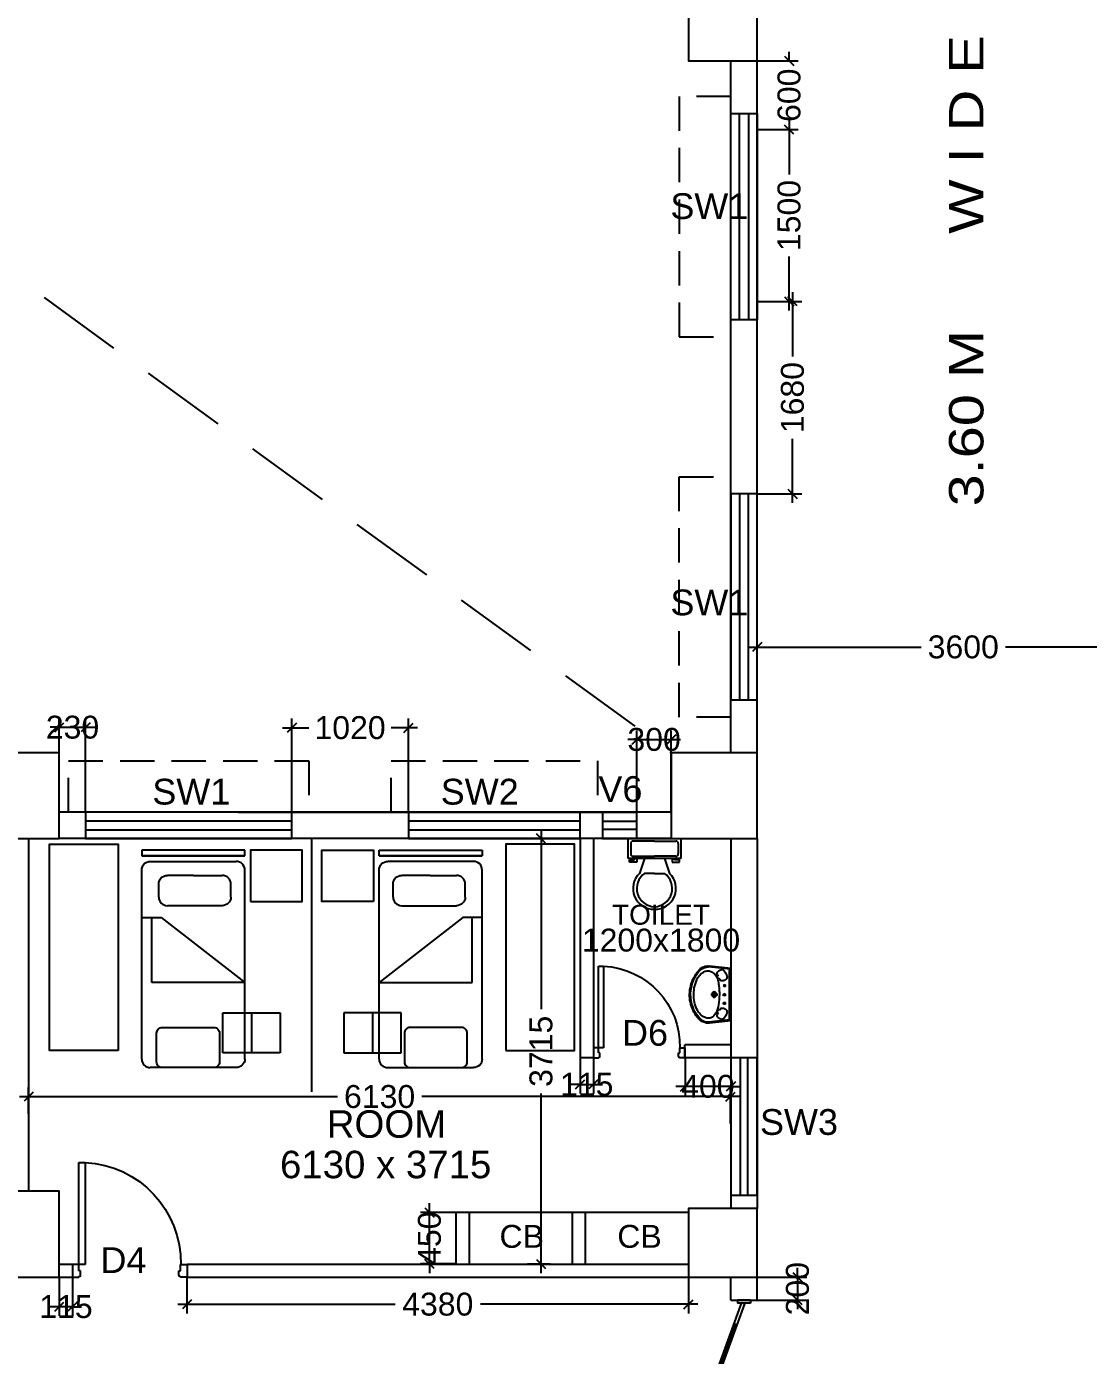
# Model space of a CAD drawing. Extents: x 7620542 to 7843793, y -6476226 to -6093835.
# Drawn here: x 7676079 to 7685352, y -6363213 to -6351610 of the extents above; entities that cross this region are included whole.
import ezdxf
from ezdxf.enums import TextEntityAlignment as Align

# ---------------------------------------------------------------- set-up
doc = ezdxf.new("R2010")
doc.units = 0
doc.header["$LTSCALE"] = 600
doc.header["$MEASUREMENT"] = 0
doc.header["$PDMODE"] = 35
for name, pattern in [('DASHED', [0.75, 0.5, -0.25]), ('HIDDEN', [0.375, 0.25, -0.125]), ('HIDDEN2', [0.1875, 0.125, -0.0625])]:
    doc.linetypes.add(name, pattern=pattern)
doc.layers.get('0').update_dxf_attribs({"linetype": 'CONTINUOUS'})
doc.layers.get('Defpoints').update_dxf_attribs({"linetype": 'CONTINUOUS'})
for name, color, linetype in [('Beds', 33, 'CONTINUOUS'), ('chajja', 7, 'CONTINUOUS'), ('Counter', 7, 'CONTINUOUS'), ('DOOR', 32, 'CONTINUOUS'), ('Duct', 8, 'CONTINUOUS'), ('Fire Door', 10, 'CONTINUOUS'), ('FURN', 32, 'CONTINUOUS'), ('joinery', 7, 'CONTINUOUS'), ('LA-column', 3, 'CONTINUOUS'), ('Room Dim', 1, 'CONTINUOUS'), ('TEXT', 6, 'CONTINUOUS'), ('Toi-Euip', 8, 'CONTINUOUS'), ('toi-fix', 46, 'CONTINUOUS'), ('TXT', 6, 'CONTINUOUS'), ('Walls', 7, 'CONTINUOUS'), ('WIN', 151, 'CONTINUOUS'), ('Working Dim', 5, 'CONTINUOUS')]:
    doc.layers.add(name, color=color, linetype=linetype)
doc.styles.add('ari', font='arial.ttf')
doc.styles.add('ARIAL', font='arial.ttf')
doc.linetypes.add('ZIGZAG', pattern='A,0.0001,-0.2,[131,ltypeshp.shx,S=0.2,R=0,X=-0.2,Y=0],-0.4,[131,ltypeshp.shx,S=0.2,R=180,X=0.2,Y=0],-0.2', length=0.8001)
doc.dimstyles.new('int. dim', dxfattribs={"dimtxt": 450, "dimasz": 80, "dimexe": 80, "dimexo": 0, "dimgap": 70, "dimtad": 0, "dimdec": 0, "dimzin": 12, "dimdsep": 46, "dimtxsty": 'ari', "dimblk": 'OBLIQUE', "dimcen": 2, "dimdle": 80, "dimclrd": 256, "dimclre": 256, "dimclrt": 6, "dimadec": 0, "dimazin": 0, "dimtfac": 1, "dimtdec": 0, "dimtix": 1, "dimtmove": 2, "dimatfit": 3, "dimfxl": 1, "dimtolj": 1, "dimtzin": 0, "dimlwd": -1, "dimlwe": -1, "dimarcsym": 0})

# ---------------------------------------------------------------- blocks, each defined once
blk = doc.blocks.new('1000')
at = {"layer": 'DOOR'}
for p, q in [((0, -100), (0, 0)), ((0, 0), (50, 0)), ((50, -100), (0, -100)), ((50, 0), (50, -2)), ((63, -49), (50, -49)), ((50, -49), (50, -100)), ((50, -100), (50, -901)), ((100, -100), (50, -100)), ((63, -13), (61, -13)), ((63, -13), (63, -49)), ((100, -901), (100, -100)), ((837, -13), (837, -49)), ((837, -13), (839, -13)), ((837, -49), (850, -49)), ((850, 0), (850, -2)), ((900, 0), (850, 0)), ((850, -49), (850, -100)), ((850, -100), (900, -100)), ((900, -100), (900, 0)), ((50, -901), (100, -901))]:
    blk.add_line(p, q, dxfattribs=at)
for centre, major_axis, start_param, end_param in [((50, -13), (-7.95, 7.95), 3.926991, 5.497787), ((850, -13), (7.95, 7.95), 0.785398, 2.356194)]:
    blk.add_ellipse(centre, major_axis=major_axis, ratio=1, start_param=start_param, end_param=end_param, dxfattribs=at)
at = {"layer": 'DOOR', "color": 145}
blk.add_ellipse((64, -115), major_axis=(-520, 590), ratio=1, start_param=2.464943, end_param=4.009476, dxfattribs=at)
blk = doc.blocks.new('_Oblique')
at = {"color": 0, "linetype": 'ByBlock', "lineweight": -2}
blk.add_line((-0.5, -0.5), (0.5, 0.5), dxfattribs=at)
blk = doc.blocks.new('*D465')
at = {"layer": 'Defpoints', "color": 0, "transparency": 16777216}
for p in [(7682459, -6357087, -3), (7686059, -6357028), (7686059, -6357087, -4)]:
    blk.add_point(p, dxfattribs=at)
at = {"layer": 'Working Dim', "transparency": 16777216}
for p, q in [((7682459, -6357087), (7682459, -6356948)), ((7686059, -6357087), (7686059, -6356948)), ((7682379, -6357028), (7683891, -6357028)), ((7686139, -6357028), (7684627, -6357028))]:
    blk.add_line(p, q, dxfattribs=at)
at = {"layer": 'Working Dim', "transparency": 16777216, "xscale": 80, "yscale": 80, "zscale": 80, "rotation": 180}
blk.add_blockref('_Oblique', (7682459, -6357028), dxfattribs=at)
at = {"layer": 'Working Dim', "transparency": 16777216, "xscale": 80, "yscale": 80, "zscale": 80}
blk.add_blockref('_Oblique', (7686059, -6357028), dxfattribs=at)
at = {"layer": 'Working Dim', "color": 6, "transparency": 16777216, "insert": (7684259, -6357028), "char_height": 200, "attachment_point": 5, "style": 'ari'}
blk.add_mtext('\\A1;3600', dxfattribs=at)
blk = doc.blocks.new('A$C1D410D94')
at = {"layer": 'Beds', "color": 8, "linetype": 'Continuous', "ltscale": 5}
for p, q in [((-1254, -462), (-1254, 438)), ((-1254, 438), (-1204, 438)), ((-1204, -462), (-1204, 438)), ((-1204, 438), (-1204, 438)), ((-1204, 438), (-1204, -462)), ((-1153, 377), (-1154, 363)), ((-1154, 363), (-1154, -387)), ((-1148, 392), (-1153, 377)), ((-1141, 404), (-1148, 392)), ((-1132, 416), (-1141, 404)), ((-1121, 425), (-1132, 416)), ((-1108, 432), (-1121, 425)), ((-1094, 436), (-1108, 432)), ((-1079, 438), (-1094, 436)), ((571, 438), (-1079, 438)), ((-666, 438), (-666, 269)), ((-98, 350), (-666, 350)), ((-98, -462), (-98, 350)), ((571, 438), (586, 436)), ((586, 436), (600, 432)), ((600, 432), (612, 425)), ((612, 425), (624, 416)), ((624, 416), (633, 404)), ((633, 404), (640, 392)), ((640, 392), (645, 377)), ((645, 377), (646, 363)), ((646, -387), (646, 363)), ((-1027, 243), (-1031, 229)), ((-1020, 256), (-1027, 243)), ((-1010, 267), (-1020, 256)), ((-999, 277), (-1010, 267)), ((-986, 284), (-999, 277)), ((-972, 288), (-986, 284)), ((-957, 289), (-972, 288)), ((-843, 289), (-957, 289)), ((-843, 289), (-829, 288)), ((-829, 288), (-814, 284)), ((-814, 284), (-802, 277)), ((-802, 277), (-790, 267)), ((-790, 267), (-781, 256)), ((-781, 256), (-774, 243)), ((-774, 243), (-770, 229)), ((-666, 269), (-98, -462)), ((-1031, 229), (-1032, 214)), ((-1032, -15), (-1032, 214)), ((-770, 229), (-768, 214)), ((-768, -265), (-768, 214)), ((-1032, -15), (-1032, -265)), ((-1031, -280), (-1032, -265)), ((-1027, -294), (-1031, -280)), ((-1020, -307), (-1027, -294)), ((-1010, -318), (-1020, -307)), ((-999, -328), (-1010, -318)), ((-986, -335), (-999, -328)), ((-972, -339), (-986, -335)), ((-957, -340), (-972, -339)), ((-843, -340), (-957, -340)), ((-843, -340), (-829, -339)), ((-829, -339), (-814, -335)), ((-814, -335), (-802, -328)), ((-802, -328), (-790, -318)), ((-790, -318), (-781, -307)), ((-781, -307), (-774, -294)), ((-774, -294), (-770, -280)), ((-770, -280), (-768, -265)), ((-1204, -462), (-1254, -462)), ((-1153, -402), (-1154, -387)), ((-1148, -416), (-1153, -402)), ((-1141, -429), (-1148, -416)), ((-1132, -440), (-1141, -429)), ((-1121, -449), (-1132, -440)), ((-1108, -457), (-1121, -449)), ((-1094, -461), (-1108, -457)), ((-1079, -462), (-1094, -461)), ((571, -462), (-1079, -462)), ((571, -462), (586, -461)), ((586, -461), (600, -456)), ((600, -456), (612, -449)), ((612, -449), (624, -440)), ((624, -440), (633, -429)), ((633, -429), (640, -416)), ((640, -416), (645, -402)), ((645, -402), (646, -387))]:
    blk.add_line(p, q, dxfattribs=at)
at = {"layer": 'Beds', "color": 8, "linetype": 'HIDDEN', "ltscale": 100}
blk.add_line((168, -521), (518, -521), dxfattribs=at)
at = {"layer": 'Beds', "color": 8}
blk.add_lwpolyline([(646, -192), (646, 258, 0.414214), (596, 308), (346, 308, 0.414214), (296, 258), (296, -192, 0.414214), (346, -242), (596, -242, 0.414214)], format="xyb", close=True, dxfattribs=at)
at = {"layer": 'Beds', "color": 8, "linetype": 'HIDDEN', "ltscale": 100}
blk.add_lwpolyline([(518, -771), (518, -271), (168, -271), (168, -771)], close=True, dxfattribs=at)
at = {"layer": 'Beds', "color": 8, "linetype": 'Continuous', "ltscale": 5}
blk.add_lwpolyline([(-804, -512), (-804, -962), (-1254, -962), (-1254, -512)], close=True, dxfattribs=at)
blk = doc.blocks.new('A$C1E9F72C1')
at = {"layer": 'Toi-Euip', "color": 8}
for p, q in [((-228, 0), (-249, -186)), ((-228, 0), (228, 0)), ((228, 0), (249, -186)), ((-221, -7), (-242, -193)), ((-213, -10), (209, -10)), ((-64, -55), (-90, -55)), ((-76, -73), (-76, -40)), ((12, -55), (-15, -55)), ((-1, -73), (-1, -40)), ((1, -175), (1, -113)), ((92, -55), (65, -55)), ((79, -67), (79, -40)), ((221, -6), (242, -193)), ((-30, -145), (31, -145))]:
    blk.add_line(p, q, dxfattribs=at)
for centre, radius in [((-76, -55), 6.49), ((-1, -55), 6.49), ((79, -55), 6.49), ((1, -145), 21.7), ((1, -145), 15.6), ((1, -145), 11)]:
    blk.add_circle(centre, radius, dxfattribs=at)
for centre, radius, start, end in [((-208, 15), 24.9, 216.2215, 258.8549), ((208, 16), 26, 271.4204, 321.2513), ((-196, -77), 20.9, 116.809, 207.5092), ((-160, -68), 57.4, 198.3504, 235.0331), ((-125, -156), 127, 109.5864, 129.4018), ((-182, -101), 18, 230.4642, 309.5358), ((-164, -121), 8.67, 53.8926, 133.9597), ((-152, -67), 34.3, 68.6439, 118.0808), ((-77, -276), 168, 94.0281, 120.4098), ((-163, -122), 8.8, 329.6713, 65.4896), ((-131, -108), 8.62, 142.6961, 276.8474), ((-168, -75), 49.6, 12.807, 54.9415), ((-115, -115), 27, 106.386, 151.7285), ((-150, -73), 32.2, 330.0791, 16.0346), ((35, -906), 808, 92.48, 98.7772), ((-3, -837), 738, 84.4518, 89.7569), ((46, -401), 299, 76.1733, 85.7679), ((102, -220), 111, 24.9779, 81.9798), ((152, -73), 32.2, 163.9654, 209.9209), ((170, -75), 49.6, 125.0585, 167.193), ((117, -115), 27, 28.2715, 73.614), ((135, -107), 7.45, 281.3197, 41.7016), ((154, -67), 34.3, 61.9192, 111.3561), ((164, -122), 7.8, 112.0693, 194.8477), ((166, -121), 8.67, 46.0403, 126.1074), ((127, -156), 127, 50.5982, 70.4136), ((184, -101), 18, 230.4642, 309.5358), ((163, -68), 57.4, 304.9669, 341.6496), ((198, -77), 20.9, 332.4908, 63.191), ((-166, -197), 84, 173.0041, 196.7608), ((-141, -199), 107, 191.4479, 227.66), ((-163, -200), 78.8, 174.8598, 213.2089), ((-110, -193), 95.5, 167.3454, 194.4146), ((-129, -205), 80.8, 113.6187, 156.307), ((-83, -175), 127, 199.3054, 242.2025), ((137, -201), 71.5, 327.5919, 23.2221), ((147, -198), 95.2, 311.9105, 2.7762), ((150, -200), 100, 311.3831, 7.6058), ((-120, -183), 124, 208.7854, 238.1585), ((-16, -67), 289, 226.8801, 256.3199), ((-54, -136), 202, 229.3146, 253.0106), ((-13, -73), 250, 238.9436, 269.4813), ((0, -46), 305, 248.1503, 293.8049), ((-4, -83), 277, 253.1484, 282.8609), ((5, -23), 300, 266.1546, 294.5893), ((11, -60), 296, 278.977, 313.6155), ((18, -68), 278, 292.3326, 313.7827), ((77, -165), 141, 291.6868, 328.1397)]:
    blk.add_arc(centre, radius, start, end, dxfattribs=at)
blk = doc.blocks.new('A$C15456D16')
at = {"layer": 'Fire Door'}
for p, q in [((979, 23), (65, 355)), ((979, 23), (65, 355)), ((979, 23), (65, 355)), ((969, -4), (56, 329)), ((969, -4), (56, 329)), ((969, -4), (56, 329)), ((248, 289), (238, 262)), ((248, 289), (238, 262)), ((248, 289), (238, 262)), ((791, 76), (243, 276)), ((791, 76), (243, 276)), ((791, 76), (243, 276)), ((-1000, 56), (-972, 56)), ((-1000, -56), (-1000, 56)), ((-1000, 56), (-972, 56)), ((-1000, -56), (-1000, 56)), ((-1000, 56), (-972, 56)), ((-1000, -56), (-1000, 56)), ((-979, -23), (-969, 4)), ((-979, -23), (-969, 4)), ((-979, -23), (-969, 4)), ((-972, -56), (-972, 56)), ((-972, -56), (-972, 56)), ((-972, -56), (-972, 56)), ((-969, 4), (-56, -329)), ((-969, 4), (-56, -329)), ((-969, 4), (-56, -329)), ((796, 89), (786, 63)), ((796, 89), (786, 63)), ((796, 89), (786, 63)), ((979, 23), (969, -4)), ((979, 23), (969, -4)), ((979, 23), (969, -4)), ((1000, 56), (972, 56)), ((972, -56), (972, 56)), ((1000, 56), (972, 56)), ((972, -56), (972, 56)), ((1000, 56), (972, 56)), ((972, -56), (972, 56)), ((1000, -56), (1000, 56)), ((1000, -56), (1000, 56)), ((1000, -56), (1000, 56)), ((-1000, -56), (-972, -56)), ((-1000, -56), (-972, -56)), ((-1000, -56), (-972, -56)), ((-979, -23), (-65, -355)), ((-979, -23), (-65, -355)), ((-979, -23), (-65, -355)), ((-796, -89), (-786, -63)), ((-796, -89), (-786, -63)), ((-796, -89), (-786, -63)), ((-791, -76), (-243, -276)), ((-791, -76), (-243, -276)), ((-791, -76), (-243, -276)), ((1000, -56), (972, -56)), ((1000, -56), (972, -56)), ((1000, -56), (972, -56)), ((-238, -262), (-248, -289)), ((-238, -262), (-248, -289)), ((-238, -262), (-248, -289))]:
    blk.add_line(p, q, dxfattribs=at)
at = {"layer": 'Fire Door', "extrusion": (0, 0, -1)}
for centre, major_axis, start_param, end_param in [((-1000, 0), (-1000, 0), 2.617886, 3.665084), ((-1000, 0), (-1000, 0), 2.617886, 3.665084), ((-1000, 0), (-1000, 0), 2.617886, 3.665084), ((1000, 0), (1000, 0), 2.618102, 3.665299), ((1000, 0), (1000, 0), 2.618102, 3.665299), ((1000, 0), (1000, 0), 2.618102, 3.665299)]:
    blk.add_ellipse(centre, major_axis=major_axis, ratio=1, start_param=start_param, end_param=end_param, dxfattribs=at)
blk = doc.blocks.new('*D564')
at = {"layer": 'Defpoints', "color": 0, "transparency": 16777216}
for p in [(7682459, -6354010, 5), (7682768, -6354010), (7682459, -6355690)]:
    blk.add_point(p, dxfattribs=at)
at = {"layer": 'Working Dim', "transparency": 16777216}
for p, q in [((7682768, -6353930), (7682768, -6354492)), ((7682459, -6354010), (7682848, -6354010)), ((7682768, -6355770), (7682768, -6355209)), ((7682459, -6355690), (7682848, -6355690))]:
    blk.add_line(p, q, dxfattribs=at)
at = {"layer": 'Working Dim', "transparency": 16777216, "xscale": 80, "yscale": 80, "zscale": 80}
for p, rotation in [((7682768, -6354010), 90), ((7682768, -6355690), 270)]:
    blk.add_blockref('_Oblique', p, dxfattribs=dict(at, rotation=rotation))
at = {"layer": 'Working Dim', "color": 6, "transparency": 16777216, "insert": (7682768, -6354850), "char_height": 200, "attachment_point": 5, "rotation": 90, "style": 'ari'}
blk.add_mtext('\\A1;1680', dxfattribs=at)
blk = doc.blocks.new('*D565')
at = {"layer": 'Defpoints', "color": 0, "transparency": 16777216}
for p in [(7682459, -6351910, 5), (7682459, -6352510, 5), (7682738, -6352510)]:
    blk.add_point(p, dxfattribs=at)
at = {"layer": 'Working Dim', "transparency": 16777216}
for p, q in [((7682738, -6351910), (7682738, -6351830)), ((7682459, -6351910), (7682818, -6351910)), ((7682738, -6351910), (7682738, -6351919)), ((7682459, -6352510), (7682818, -6352510)), ((7682738, -6352510), (7682738, -6352501)), ((7682738, -6352510), (7682738, -6352590))]:
    blk.add_line(p, q, dxfattribs=at)
at = {"layer": 'Working Dim', "transparency": 16777216, "xscale": 80, "yscale": 80, "zscale": 80}
for p, rotation in [((7682738, -6351910), 270), ((7682738, -6352510), 90)]:
    blk.add_blockref('_Oblique', p, dxfattribs=dict(at, rotation=rotation))
at = {"layer": 'Working Dim', "color": 6, "transparency": 16777216, "insert": (7682738, -6352210), "char_height": 200, "attachment_point": 5, "rotation": 90, "style": 'ari'}
blk.add_mtext('\\A1;600', dxfattribs=at)
blk = doc.blocks.new('*D566')
at = {"layer": 'Defpoints', "color": 0, "transparency": 16777216}
for p in [(7682459, -6352510, 5), (7682459, -6354010, 5), (7682738, -6354010)]:
    blk.add_point(p, dxfattribs=at)
at = {"layer": 'Working Dim', "transparency": 16777216}
for p, q in [((7682738, -6352430), (7682738, -6352901)), ((7682459, -6352510), (7682818, -6352510)), ((7682738, -6354090), (7682738, -6353619)), ((7682459, -6354010), (7682818, -6354010))]:
    blk.add_line(p, q, dxfattribs=at)
at = {"layer": 'Working Dim', "transparency": 16777216, "xscale": 80, "yscale": 80, "zscale": 80}
for p, rotation in [((7682738, -6352510), 90), ((7682738, -6354010), 270)]:
    blk.add_blockref('_Oblique', p, dxfattribs=dict(at, rotation=rotation))
at = {"layer": 'Working Dim', "color": 6, "transparency": 16777216, "insert": (7682738, -6353260), "char_height": 200, "attachment_point": 5, "rotation": 90, "style": 'ari'}
blk.add_mtext('\\A1;1500', dxfattribs=at)
blk = doc.blocks.new('*D246')
at = {"layer": 'Defpoints', "color": 0, "transparency": 16777216}
for p in [(7682227, -6360954), (7676097, -6361104, -3), (7682227, -6361188)]:
    blk.add_point(p, dxfattribs=at)
at = {"layer": 'Working Dim', "transparency": 16777216}
for p, q in [((7676017, -6360954), (7678793, -6360954)), ((7676097, -6361104), (7676097, -6360874)), ((7682307, -6360954), (7679531, -6360954)), ((7682227, -6361188), (7682227, -6360874))]:
    blk.add_line(p, q, dxfattribs=at)
at = {"layer": 'Working Dim', "transparency": 16777216, "xscale": 80, "yscale": 80, "zscale": 80, "rotation": 180}
blk.add_blockref('_Oblique', (7676097, -6360954), dxfattribs=at)
at = {"layer": 'Working Dim', "transparency": 16777216, "xscale": 80, "yscale": 80, "zscale": 80}
blk.add_blockref('_Oblique', (7682227, -6360954), dxfattribs=at)
at = {"layer": 'Working Dim', "color": 6, "transparency": 16777216, "insert": (7679162, -6360954), "char_height": 200, "attachment_point": 5, "style": 'ari'}
blk.add_mtext('\\A1;6130', dxfattribs=at)
blk = doc.blocks.new('*D247')
at = {"layer": 'Defpoints', "color": 0, "transparency": 16777216}
for p in [(7680454, -6358700), (7680572, -6358700), (7680454, -6362415, -3)]:
    blk.add_point(p, dxfattribs=at)
at = {"layer": 'Working Dim', "transparency": 16777216}
for p, q in [((7680572, -6358620), (7680572, -6360189)), ((7680454, -6358700), (7680652, -6358700)), ((7680572, -6362495), (7680572, -6360927)), ((7680454, -6362415), (7680652, -6362415))]:
    blk.add_line(p, q, dxfattribs=at)
at = {"layer": 'Working Dim', "transparency": 16777216, "xscale": 80, "yscale": 80, "zscale": 80}
for p, rotation in [((7680572, -6358700), 90), ((7680572, -6362415), 270)]:
    blk.add_blockref('_Oblique', p, dxfattribs=dict(at, rotation=rotation))
at = {"layer": 'Working Dim', "color": 6, "transparency": 16777216, "insert": (7680572, -6360558), "char_height": 200, "attachment_point": 5, "rotation": 90, "style": 'ari'}
blk.add_mtext('\\A1;3715', dxfattribs=at)
blk = doc.blocks.new('*D438')
at = {"layer": 'Defpoints', "color": 0, "transparency": 16777216}
for p in [(7676365, -6362530, -3), (7676480, -6362530, -3), (7676365, -6362788)]:
    blk.add_point(p, dxfattribs=at)
at = {"layer": 'Working Dim', "transparency": 16777216}
for p, q in [((7676365, -6362530), (7676365, -6362868)), ((7676480, -6362530), (7676480, -6362868)), ((7676365, -6362788), (7676285, -6362788)), ((7676480, -6362788), (7676365, -6362788)), ((7676480, -6362788), (7676560, -6362788))]:
    blk.add_line(p, q, dxfattribs=at)
at = {"layer": 'Working Dim', "transparency": 16777216, "xscale": 80, "yscale": 80, "zscale": 80}
blk.add_blockref('_Oblique', (7676365, -6362788), dxfattribs=at)
at = {"layer": 'Working Dim', "transparency": 16777216, "xscale": 80, "yscale": 80, "zscale": 80, "rotation": 180}
blk.add_blockref('_Oblique', (7676480, -6362788), dxfattribs=at)
at = {"layer": 'Working Dim', "color": 6, "transparency": 16777216, "insert": (7676423, -6362788), "char_height": 200, "attachment_point": 5, "style": 'ari'}
blk.add_mtext('\\A1;115', dxfattribs=at)
blk = doc.blocks.new('*D439')
at = {"layer": 'Defpoints', "color": 0, "transparency": 16777216}
for p in [(7677480, -6362530, -3), (7681860, -6362530, -3), (7681860, -6362767)]:
    blk.add_point(p, dxfattribs=at)
at = {"layer": 'Working Dim', "transparency": 16777216}
for p, q in [((7677480, -6362530), (7677480, -6362847)), ((7681860, -6362530), (7681860, -6362847)), ((7677400, -6362767), (7679298, -6362767)), ((7681940, -6362767), (7680042, -6362767))]:
    blk.add_line(p, q, dxfattribs=at)
at = {"layer": 'Working Dim', "transparency": 16777216, "xscale": 80, "yscale": 80, "zscale": 80, "rotation": 180}
blk.add_blockref('_Oblique', (7677480, -6362767), dxfattribs=at)
at = {"layer": 'Working Dim', "transparency": 16777216, "xscale": 80, "yscale": 80, "zscale": 80}
blk.add_blockref('_Oblique', (7681860, -6362767), dxfattribs=at)
at = {"layer": 'Working Dim', "color": 6, "transparency": 16777216, "insert": (7679670, -6362767), "char_height": 200, "attachment_point": 5, "style": 'ari'}
blk.add_mtext('\\A1;4380', dxfattribs=at)
blk = doc.blocks.new('*D1803')
at = {"layer": 'Defpoints', "color": 0, "transparency": 16777216}
for p in [(7676595, -6357729), (7676365, -6358470), (7676595, -6358470)]:
    blk.add_point(p, dxfattribs=at)
at = {"layer": 'Working Dim', "transparency": 16777216}
for p, q in [((7676365, -6358470), (7676365, -6357649)), ((7676595, -6358470), (7676595, -6357649)), ((7676365, -6357729), (7676285, -6357729)), ((7676365, -6357729), (7676595, -6357729)), ((7676595, -6357729), (7676675, -6357729))]:
    blk.add_line(p, q, dxfattribs=at)
at = {"layer": 'Working Dim', "transparency": 16777216, "xscale": 80, "yscale": 80, "zscale": 80}
blk.add_blockref('_Oblique', (7676365, -6357729), dxfattribs=at)
at = {"layer": 'Working Dim', "transparency": 16777216, "xscale": 80, "yscale": 80, "zscale": 80, "rotation": 180}
blk.add_blockref('_Oblique', (7676595, -6357729), dxfattribs=at)
at = {"layer": 'Working Dim', "color": 6, "transparency": 16777216, "insert": (7676480, -6357729), "char_height": 200, "attachment_point": 5, "style": 'ari'}
blk.add_mtext('\\A1;230', dxfattribs=at)
blk = doc.blocks.new('*D1804')
at = {"layer": 'Defpoints', "color": 0, "transparency": 16777216}
for p in [(7679414, -6357733), (7678395, -6358470), (7679414, -6358470)]:
    blk.add_point(p, dxfattribs=at)
at = {"layer": 'Working Dim', "transparency": 16777216}
for p, q in [((7678395, -6358470), (7678395, -6357653)), ((7679414, -6358470), (7679414, -6357653)), ((7678315, -6357733), (7678545, -6357733)), ((7679494, -6357733), (7679263, -6357733))]:
    blk.add_line(p, q, dxfattribs=at)
at = {"layer": 'Working Dim', "transparency": 16777216, "xscale": 80, "yscale": 80, "zscale": 80, "rotation": 180}
blk.add_blockref('_Oblique', (7678395, -6357733), dxfattribs=at)
at = {"layer": 'Working Dim', "transparency": 16777216, "xscale": 80, "yscale": 80, "zscale": 80}
blk.add_blockref('_Oblique', (7679414, -6357733), dxfattribs=at)
at = {"layer": 'Working Dim', "color": 6, "transparency": 16777216, "insert": (7678904, -6357733), "char_height": 200, "attachment_point": 5, "style": 'ari'}
blk.add_mtext('\\A1;1020', dxfattribs=at)
blk = doc.blocks.new('*D1805')
at = {"layer": 'Defpoints', "color": 0, "transparency": 16777216}
for p in [(7681709, -6357836), (7681409, -6358470), (7681709, -6358470, -5)]:
    blk.add_point(p, dxfattribs=at)
at = {"layer": 'Working Dim', "transparency": 16777216}
for p, q in [((7681409, -6358470), (7681409, -6357756)), ((7681709, -6358470), (7681709, -6357756)), ((7681409, -6357836), (7681329, -6357836)), ((7681409, -6357836), (7681709, -6357836)), ((7681709, -6357836), (7681789, -6357836))]:
    blk.add_line(p, q, dxfattribs=at)
at = {"layer": 'Working Dim', "transparency": 16777216, "xscale": 80, "yscale": 80, "zscale": 80}
blk.add_blockref('_Oblique', (7681409, -6357836), dxfattribs=at)
at = {"layer": 'Working Dim', "transparency": 16777216, "xscale": 80, "yscale": 80, "zscale": 80, "rotation": 180}
blk.add_blockref('_Oblique', (7681709, -6357836), dxfattribs=at)
at = {"layer": 'Working Dim', "color": 6, "transparency": 16777216, "insert": (7681559, -6357836), "char_height": 200, "attachment_point": 5, "style": 'ari'}
blk.add_mtext('\\A1;300', dxfattribs=at)
blk = doc.blocks.new('A$C70ED7303')
at = {"layer": 'toi-fix', "color": 8}
for p, q in [((0, 0), (229, 0)), ((229, 0), (229, -174)), ((-229, 0), (0, 0)), ((-229, -174), (-229, 0)), ((-207, -44), (-207, -131)), ((0, -22), (-185, -22)), ((0, -22), (185, -22)), ((207, -44), (207, -131)), ((229, -174), (-229, -174)), ((-218, -207), (-218, -185)), ((-218, -185), (-174, -185)), ((-153, -207), (-218, -207)), ((-185, -153), (0, -153)), ((-174, -185), (-174, -174)), ((-153, -174), (-153, -207)), ((-87, -174), (-131, -305)), ((185, -153), (0, -153)), ((87, -174), (131, -305)), ((153, -174), (153, -207)), ((153, -207), (218, -207)), ((174, -185), (174, -174)), ((218, -185), (174, -185)), ((218, -207), (218, -185)), ((0, -305), (-87, -305)), ((0, -305), (87, -305))]:
    blk.add_line(p, q, dxfattribs=at)
for centre, major_axis, start_param, end_param in [((-188, -41), (13.6, -13.6), 2.214297, 4.068888), ((188, -41), (13.6, -13.6), 0.643501, 2.498091), ((-188, -134), (-13.6, -13.6), 5.35589, 7.21048), ((188, -134), (-13.6, -13.6), 0.643501, 2.498091), ((-7, -436), (-128, -128), 4.686239, 7.105146), ((5, -435), (-113, -113), 4.541602, 7.039318), ((7, -436), (56, -172), -0.351019, 2.067888), ((-5, -435), (-113, -113), 0.814663, 3.31238)]:
    blk.add_ellipse(centre, major_axis=major_axis, ratio=1, start_param=start_param, end_param=end_param, dxfattribs=at)
blk = doc.blocks.new('*D1808')
at = {"layer": 'Defpoints', "color": 0, "transparency": 16777216}
for p in [(7680914, -6360615), (7681029, -6360615), (7681029, -6360847)]:
    blk.add_point(p, dxfattribs=at)
at = {"layer": 'Working Dim', "transparency": 16777216}
for p, q in [((7680914, -6360615), (7680914, -6360927)), ((7681029, -6360615), (7681029, -6360927)), ((7680914, -6360847), (7680834, -6360847)), ((7680914, -6360847), (7681029, -6360847)), ((7681029, -6360847), (7681109, -6360847))]:
    blk.add_line(p, q, dxfattribs=at)
at = {"layer": 'Working Dim', "transparency": 16777216, "xscale": 80, "yscale": 80, "zscale": 80}
blk.add_blockref('_Oblique', (7680914, -6360847), dxfattribs=at)
at = {"layer": 'Working Dim', "transparency": 16777216, "xscale": 80, "yscale": 80, "zscale": 80, "rotation": 180}
blk.add_blockref('_Oblique', (7681029, -6360847), dxfattribs=at)
at = {"layer": 'Working Dim', "color": 6, "transparency": 16777216, "insert": (7680971, -6360847), "char_height": 200, "attachment_point": 5, "style": 'ari'}
blk.add_mtext('\\A1;115', dxfattribs=at)
blk = doc.blocks.new('*D1809')
at = {"layer": 'Defpoints', "color": 0, "transparency": 16777216}
for p in [(7681829, -6360615), (7682229, -6360615), (7681829, -6360865)]:
    blk.add_point(p, dxfattribs=at)
at = {"layer": 'Working Dim', "transparency": 16777216}
for p, q in [((7681829, -6360615), (7681829, -6360945)), ((7682229, -6360615), (7682229, -6360945)), ((7681829, -6360865), (7681749, -6360865)), ((7682229, -6360865), (7681829, -6360865)), ((7682229, -6360865), (7682309, -6360865))]:
    blk.add_line(p, q, dxfattribs=at)
at = {"layer": 'Working Dim', "transparency": 16777216, "xscale": 80, "yscale": 80, "zscale": 80}
blk.add_blockref('_Oblique', (7681829, -6360865), dxfattribs=at)
at = {"layer": 'Working Dim', "transparency": 16777216, "xscale": 80, "yscale": 80, "zscale": 80, "rotation": 180}
blk.add_blockref('_Oblique', (7682229, -6360865), dxfattribs=at)
at = {"layer": 'Working Dim', "color": 6, "transparency": 16777216, "insert": (7682029, -6360865), "char_height": 200, "attachment_point": 5, "style": 'ari'}
blk.add_mtext('\\A1;400', dxfattribs=at)
blk = doc.blocks.new('*D1828')
at = {"layer": 'Defpoints', "color": 0, "transparency": 16777216}
for p in [(7682459, -6362530), (7682459, -6362731), (7682812, -6362731)]:
    blk.add_point(p, dxfattribs=at)
at = {"layer": 'Working Dim', "transparency": 16777216}
for p, q in [((7682812, -6362530), (7682812, -6362450)), ((7682459, -6362530), (7682892, -6362530)), ((7682812, -6362530), (7682812, -6362731)), ((7682459, -6362731), (7682892, -6362731)), ((7682812, -6362731), (7682812, -6362811))]:
    blk.add_line(p, q, dxfattribs=at)
at = {"layer": 'Working Dim', "transparency": 16777216, "xscale": 80, "yscale": 80, "zscale": 80}
for p, rotation in [((7682812, -6362530), 270), ((7682812, -6362731), 90)]:
    blk.add_blockref('_Oblique', p, dxfattribs=dict(at, rotation=rotation))
at = {"layer": 'Working Dim', "color": 6, "transparency": 16777216, "insert": (7682812, -6362631), "char_height": 200, "attachment_point": 5, "rotation": 90, "style": 'ari'}
blk.add_mtext('\\A1;200', dxfattribs=at)
blk = doc.blocks.new('*D2156')
at = {"layer": 'Defpoints', "color": 0, "transparency": 16777216}
for p in [(7679598, -6361965), (7679829, -6361965), (7679829, -6362415)]:
    blk.add_point(p, dxfattribs=at)
at = {"layer": 'Working Dim', "transparency": 16777216}
for p, q in [((7679598, -6361965), (7679598, -6361885)), ((7679829, -6361965), (7679518, -6361965)), ((7679598, -6362415), (7679598, -6361965)), ((7679829, -6362415), (7679518, -6362415)), ((7679598, -6362415), (7679598, -6362495))]:
    blk.add_line(p, q, dxfattribs=at)
at = {"layer": 'Working Dim', "transparency": 16777216, "xscale": 80, "yscale": 80, "zscale": 80}
for p, rotation in [((7679598, -6361965), 270), ((7679598, -6362415), 90)]:
    blk.add_blockref('_Oblique', p, dxfattribs=dict(at, rotation=rotation))
at = {"layer": 'Working Dim', "color": 6, "transparency": 16777216, "insert": (7679598, -6362190), "char_height": 200, "attachment_point": 5, "rotation": 90, "style": 'ari'}
blk.add_mtext('\\A1;450', dxfattribs=at)

msp = doc.modelspace()

# ---------------------------------------------------------------- linework, layer by layer
at = {"layer": 'chajja', "color": 7, "linetype": 'DASHED'}
for p, q in [((7682229.053, -6352220.336, -14.83), (7681779.053, -6352220.336, -14.83)), ((7681779.053, -6352220.336, -14.83), (7681779.053, -6354320.336, -14.83)), ((7681779.053, -6354320.336, -14.83), (7682229.053, -6354320.336, -14.83)), ((7681779.053, -6357640.454, -14.83), (7681779.053, -6355540.454, -14.83)), ((7681779.053, -6355540.454, -14.83), (7682229.053, -6355540.454, -14.83)), ((7682229.053, -6357640.454, -14.83), (7681779.053, -6357640.454, -14.83))]:
    msp.add_line(p, q, dxfattribs=at)
at = {"layer": 'chajja', "color": 7, "linetype": 'DASHED', "elevation": -14.83}
for points in [[(7676445.053, -6358470.343), (7676445.053, -6358020.343), (7678545.053, -6358020.343), (7678545.053, -6358470.343)], [(7679263.612, -6358470.454), (7679263.612, -6358020.454), (7681063.612, -6358020.454), (7681063.612, -6358470.454)]]:
    msp.add_lwpolyline(points, dxfattribs=at)
at = {"layer": 'Duct', "color": 8, "linetype": 'HIDDEN2', "ltscale": 10}
msp.add_line((7658018.551, -6340765.289, -14.83), (7681709.053, -6357950.454, -14.83), dxfattribs=at)
at = {"layer": 'FURN', "linetype": 'ZIGZAG', "ltscale": 8}
msp.add_line((7678571.334, -6360910.484, -14.83), (7678571.334, -6358700.484, -14.83), dxfattribs=at)
at = {"layer": 'FURN', "ltscale": 0.1, "elevation": -14.83}
for points in [[(7676878.975, -6360550.473), (7676278.975, -6360550.473), (7676278.975, -6358750.473), (7676878.975, -6358750.473)], [(7680263.693, -6360550.473), (7680863.693, -6360550.473), (7680863.693, -6358750.473), (7680263.693, -6358750.473)]]:
    msp.add_lwpolyline(points, close=True, dxfattribs=at)
at = {"layer": 'LA-column', "color": 2}
for points, elevation in [([(7682459.143, -6351910.538), (7682459.143, -6351310.538), (7681859.143, -6351310.538), (7681859.143, -6351910.538)], 11162.021), ([(7675615.053, -6358700.454), (7676365.053, -6358700.454), (7676365.053, -6357950.454), (7675615.053, -6357950.454)], -19.962), ([(7681709.143, -6358700.454), (7682459.143, -6358700.454), (7682459.143, -6357950.454), (7681709.143, -6357950.454)], -19.962), ([(7675615.053, -6362530.451), (7676365.053, -6362530.451), (7676365.053, -6361780.451), (7675615.053, -6361780.451)], -19.962), ([(7681859.143, -6362530.454), (7682459.143, -6362530.454), (7682459.143, -6361930.454), (7681859.143, -6361930.454)], -14.83)]:
    msp.add_lwpolyline(points, close=True, dxfattribs=dict(at, elevation=elevation))
at = {"layer": 'Walls'}
for p, q in [((7681709.143, -6358470.454, -14.83), (7676365.053, -6358470.454, -14.83)), ((7682229.053, -6358700.454, -14.83), (7682229.053, -6361930.454, -14.83)), ((7682459.053, -6358700.454, -14.83), (7682459.053, -6361930.454, -14.83))]:
    msp.add_line(p, q, dxfattribs=at)
at = {"layer": 'Walls', "linetype": 'Continuous'}
for p, q in [((7677928.963, -6358470.454, -14.83), (7681409.053, -6358470.454, -14.83)), ((7681709.143, -6358700.454, -14.83), (7676365.053, -6358700.454, -14.83)), ((7680913.612, -6358700.482, -14.83), (7680913.612, -6360615.482, -14.83)), ((7681028.612, -6358700.482, -14.83), (7681028.612, -6360615.482, -14.83)), ((7682229.059, -6360500.482, -14.83), (7681828.612, -6360500.482, -14.83)), ((7681828.612, -6360615.482, -14.83), (7681828.612, -6360500.482, -14.83)), ((7681028.612, -6360615.482, -14.83), (7680913.612, -6360615.482, -14.83)), ((7682229.059, -6360615.482, -14.83), (7681828.613, -6360615.482, -14.83)), ((7676365.052, -6362415.484, -14.83), (7676480.052, -6362415.484, -14.83)), ((7676480.052, -6362415.484, -14.83), (7676480.052, -6362530.484, -14.83)), ((7677480.052, -6362415.484, -14.83), (7681859.053, -6362415.482, -14.83)), ((7677480.052, -6362415.484, -14.83), (7677480.052, -6362530.484, -14.83)), ((7676365.052, -6362530.484, -14.83), (7676480.052, -6362530.484, -14.83)), ((7677480.052, -6362530.484, -14.83), (7681859.053, -6362530.482, -14.83)), ((7682229.053, -6362730.564, -14.83), (7682229.053, -6362530.458, -14.83)), ((7682459.053, -6362730.564, -14.83), (7682459.053, -6362530.458, -14.83)), ((7682229.053, -6362730.564, -14.83), (7682459.053, -6362730.564, -14.83))]:
    msp.add_line(p, q, dxfattribs=at)
at = {"layer": 'Walls', "elevation": -14.83, "flags": 128}
for points in [[(7682229.053, -6357950.454), (7682229.053, -6351910.336)], [(7682459.053, -6357950.454), (7682459.053, -6351910.336)], [(7676096.56, -6358700.434), (7676096.56, -6361780.484)]]:
    msp.add_lwpolyline(points, dxfattribs=at)
at = {"layer": 'Walls', "linetype": 'Continuous', "elevation": -9.699}
msp.add_lwpolyline([(7681859.053, -6361965.482), (7679828.574, -6361965.482)], dxfattribs=at)
at = {"layer": 'WIN', "linetype": 'Continuous', "elevation": -14.83}
for points in [[(7682229.053, -6352370.336), (7682459.053, -6352370.336), (7682459.053, -6354170.336), (7682229.053, -6354170.336)], [(7682306.053, -6352370.336), (7682382.053, -6352370.336), (7682382.053, -6354170.336), (7682306.053, -6354170.336)], [(7682229.053, -6357490.454), (7682459.053, -6357490.454), (7682459.053, -6355690.454), (7682229.053, -6355690.454)], [(7682306.053, -6357490.454), (7682382.053, -6357490.454), (7682382.053, -6355690.454), (7682306.053, -6355690.454)], [(7676595.053, -6358470.343), (7676595.053, -6358700.343), (7678395.053, -6358700.343), (7678395.053, -6358470.343)], [(7679413.612, -6358470.454), (7679413.612, -6358700.454), (7680913.612, -6358700.454), (7680913.612, -6358470.454)], [(7681109.053, -6358700.431), (7681409.053, -6358700.431), (7681409.053, -6358470.431), (7681109.053, -6358470.431)], [(7676595.053, -6358547.343), (7676595.053, -6358623.343), (7678395.053, -6358623.343), (7678395.053, -6358547.343)], [(7679413.612, -6358547.454), (7679413.612, -6358623.454), (7680913.612, -6358623.454), (7680913.612, -6358547.454)], [(7681109.053, -6358619.09), (7681409.053, -6358619.09), (7681409.053, -6358551.772), (7681109.053, -6358551.772)], [(7682459.059, -6361815.482), (7682459.059, -6360615.482), (7682229.059, -6360615.482), (7682229.059, -6361815.482)], [(7682376.276, -6361815.482), (7682376.276, -6360615.482), (7682311.842, -6360615.482), (7682311.842, -6361815.482)]]:
    msp.add_lwpolyline(points, close=True, dxfattribs=at)
at = {"layer": 'Working Dim'}
msp.add_line((7682459.053, -6354010.336, -9.699), (7682459.053, -6352510.336, -9.699), dxfattribs=at)
at = {"layer": 'Working Dim', "color": 7}
for p, q in [((7679828.574, -6361965.482, -9.699), (7679828.574, -6362415.482, -9.699)), ((7679943.574, -6361965.482, -9.699), (7679943.574, -6362415.482, -9.699)), ((7680843.574, -6361965.482, -9.699), (7680843.574, -6362415.482, -9.699)), ((7680958.574, -6361965.482, -9.699), (7680958.574, -6362415.482, -9.699))]:
    msp.add_line(p, q, dxfattribs=at)

# ---------------------------------------------------------------- block references
at = {"layer": 'Beds', "xscale": -1, "rotation": 90}
msp.add_blockref('A$C1D410D94', (7677522.679, -6360054.396, -14.83), dxfattribs=at)
at = {"layer": 'Beds', "rotation": 270}
msp.add_blockref('A$C1D410D94', (7679619.988, -6360054.396, -14.83), dxfattribs=at)
at = {"layer": 'DOOR', "linetype": 'Continuous'}
for p, xscale, yscale, zscale, rotation in [((7681028.612, -6360615.481, -14.83), -0.8888888861984247, 0.8888888880610466, 0.888888888888884, 179.9999869132508), ((7676480.052, -6362530.484, -14.83), -1.111111128702789, 1.111111129634082, 1.111111129415594, 179.9999867451644)]:
    msp.add_blockref('1000', p, dxfattribs=dict(at, xscale=xscale, yscale=yscale, zscale=zscale, rotation=rotation))
at = {"layer": 'Fire Door', "color": 3, "lineweight": 0, "rotation": 90}
msp.add_blockref('A$C15456D16', (7682344.144, -6363730.564, -14.83), dxfattribs=at)
at = {"layer": 'Toi-Euip', "xscale": -1, "rotation": 270}
msp.add_blockref('A$C1E9F72C1', (7682228.53, -6360062.823, -14.83), dxfattribs=at)
at = {"layer": 'toi-fix', "linetype": 'Continuous', "rotation": 359.9999869265911}
msp.add_blockref('A$C70ED7303', (7681562.704, -6358700.454, -14.827), dxfattribs=at)

# ---------------------------------------------------------------- texts
at = {"layer": 'Counter', "color": 10, "style": 'ARIAL'}
for p in [(7680403.183, -6362273.875, -14.83), (7681431.975, -6362273.875, -14.83)]:
    msp.add_text('CB', height=200, dxfattribs=at).set_placement(p, align=Align.CENTER)
at = {"layer": 'joinery', "style": 'ari'}
for s, p in [('SW1', (7682041.564, -6353290.599, -14.83)), ('SW1', (7682041.564, -6356750.927, -14.83)), ('V6', (7681265.109, -6358380.645, -14.83)), ('SW1', (7677517.757, -6358403.451, -14.83)), ('SW2', (7680036.317, -6358403.561, -14.83)), ('D6', (7681479.848, -6360509.452, -14.83)), ('SW3', (7682824.329, -6361287.804, -14.83)), ('D4', (7676925.172, -6362493.94, -14.83))]:
    msp.add_text(s, height=225, dxfattribs=at).set_placement(p, align=Align.CENTER)
at = {"layer": 'Room Dim', "style": 'ARIAL'}
for s, height, p in [('1200x1800', 200, (7681619.382, -6359686.966, -14.83)), ('6130 x 3715', 240, (7679214.897, -6361666.313, -14.83))]:
    msp.add_text(s, height=height, dxfattribs=at).set_placement(p, align=Align.CENTER)
at = {"layer": 'TEXT', "color": 7, "style": 'ARIAL'}
for s, height, p in [('TOILET', 174.96, (7681619.382, -6359452.966, -14.83)), ('ROOM', 240, (7679221.959, -6361313.001, -14.83))]:
    msp.add_text(s, height=height, dxfattribs=at).set_placement(p, align=Align.CENTER)
at = {"layer": 'TXT', "color": 7, "style": 'ARIAL', "width": 1.2}
msp.add_text('3.60 M      W I D E      C O R R I D O R', height=300.52174, rotation=90, dxfattribs=at).set_placement((7684435.023, -6351461.692, -14.83), align=Align.CENTER)

# ---------------------------------------------------------------- dimensions: what is measured, and where the dimension line sits
at = {"layer": 'Working Dim'}
for base, p1, p2, override, picture, middle in [((7682737.918, -6352510.336, -14.83), (7682459.053, -6351910.336, -9.508), (7682459.053, -6352510.336, -9.699), {"dimtxt": 200}, '*D565', (7682737.918, -6352210.336, -14.83)), ((7682737.918, -6354010.336, -14.83), (7682459.053, -6352510.336, -9.699), (7682459.053, -6354010.336, -9.699), {"dimtxt": 200}, '*D566', (7682737.918, -6353260.336, -14.83)), ((7682767.679, -6354010.336, -14.83), (7682459.053, -6355690.454, -14.83), (7682459.053, -6354010.336, -9.699), {"dimtxt": 200}, '*D564', (7682767.679, -6354850.395, -14.83)), ((7680572.009, -6358700.454, -14.83), (7680453.979, -6362415.483, -17.572), (7680453.979, -6358700.454, -14.83), {"dimtxt": 200}, '*D247', (7680572.009, -6360557.968, -14.83)), ((7682812.426, -6362730.564, -14.83), (7682459.143, -6362530.454, -14.83), (7682459.143, -6362730.564, -14.83), {"dimtxt": 200, "dimarcsym": 1}, '*D1828', (7682812.426, -6362630.509, -14.83))]:
    dim = msp.add_linear_dim(base=base, p1=p1, p2=p2, angle=90, dimstyle='int. dim', override=override, dxfattribs=at)
    dim.commit()
    dim.dimension.update_dxf_attribs({"geometry": picture, "text_midpoint": middle})
for base, p1, p2, override, picture, middle in [((7686059.054, -6357027.948, -9.699), (7682459.053, -6357087.113, -12.99), (7686059.054, -6357087.113, -13.799), {"dimtxt": 200}, '*D465', (7684259.053, -6357027.948, -9.699)), ((7676595.053, -6357729.117, -14.83), (7676365.053, -6358470.454, -14.83), (7676595.053, -6358470.454, -14.83), {"dimtxt": 200, "dimarcsym": 1}, '*D1803', (7676480.053, -6357729.117, -14.83)), ((7681709.143, -6357836.104, -14.83), (7681409.053, -6358470.431, -14.83), (7681709.143, -6358470.431, -19.962), {"dimtxt": 200, "dimarcsym": 1}, '*D1805', (7681559.098, -6357836.104, -14.83)), ((7681028.612, -6360847.339, -14.83), (7680913.612, -6360615.482, -14.83), (7681028.612, -6360615.484, -14.83), {"dimtxt": 200, "dimarcsym": 1}, '*D1808', (7680971.112, -6360847.339, -14.83)), ((7681828.613, -6360864.838, -14.83), (7682229.053, -6360615.482, -14.83), (7681828.613, -6360615.482, -14.83), {"dimtxt": 200, "dimarcsym": 1}, '*D1809', (7682028.833, -6360864.838, -14.83)), ((7682227.053, -6360954.428, -14.83), (7676096.56, -6361103.986, -17.572), (7682227.053, -6361188.058, -14.83), {"dimtxt": 200}, '*D246', (7679161.806, -6360954.428, -14.83)), ((7676365.052, -6362787.59, -14.83), (7676480.052, -6362530.484, -17.572), (7676365.052, -6362530.484, -17.572), {"dimtxt": 200}, '*D438', (7676422.552, -6362787.59, -14.83)), ((7681860.053, -6362767.405, -14.83), (7677480.052, -6362530.484, -17.572), (7681860.053, -6362530.482, -17.572), {"dimtxt": 200}, '*D439', (7679670.052, -6362767.405, -14.83))]:
    dim = msp.add_linear_dim(base=base, p1=p1, p2=p2, dimstyle='int. dim', override=override, dxfattribs=at)
    dim.commit()
    dim.dimension.update_dxf_attribs({"geometry": picture, "text_midpoint": middle})
dim = msp.add_linear_dim(base=(7679413.612, -6357733.004, -14.83), p1=(7678395.053, -6358470.454, -14.83), p2=(7679413.612, -6358470.454, -14.83), text='1020', dimstyle='int. dim', override={"dimtxt": 200, "dimarcsym": 1}, dxfattribs=at)
dim.commit()
dim.dimension.update_dxf_attribs({"geometry": '*D1804', "text_midpoint": (7678904.332, -6357733.004, -14.83)})
at = {"layer": 'Working Dim', "color": 7}
dim = msp.add_linear_dim(base=(7679598.078, -6361965.482, -9.699), p1=(7679828.574, -6362415.482, -9.699), p2=(7679828.574, -6361965.482, -9.699), angle=90, dimstyle='int. dim', override={"dimtxt": 200, "dimarcsym": 1}, dxfattribs=at)
dim.commit()
dim.dimension.update_dxf_attribs({"geometry": '*D2156', "text_midpoint": (7679598.078, -6362190.482, -9.699)})

doc.saveas('drawing.dxf')
